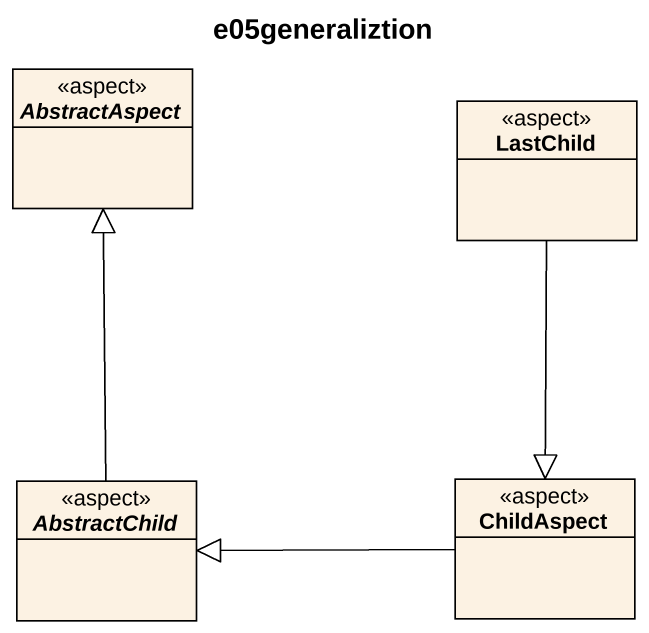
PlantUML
@startuml
title e05generaliztion
hide circle
hide empty members
abstract class AbstractAspect <<aspect>>
class LastChild <<aspect>>
abstract class AbstractChild <<aspect>>
class ChildAspect <<aspect>>
LastChild --|> ChildAspect
AbstractChild -up-|> AbstractAspect
ChildAspect -left-|> AbstractChild
@enduml
